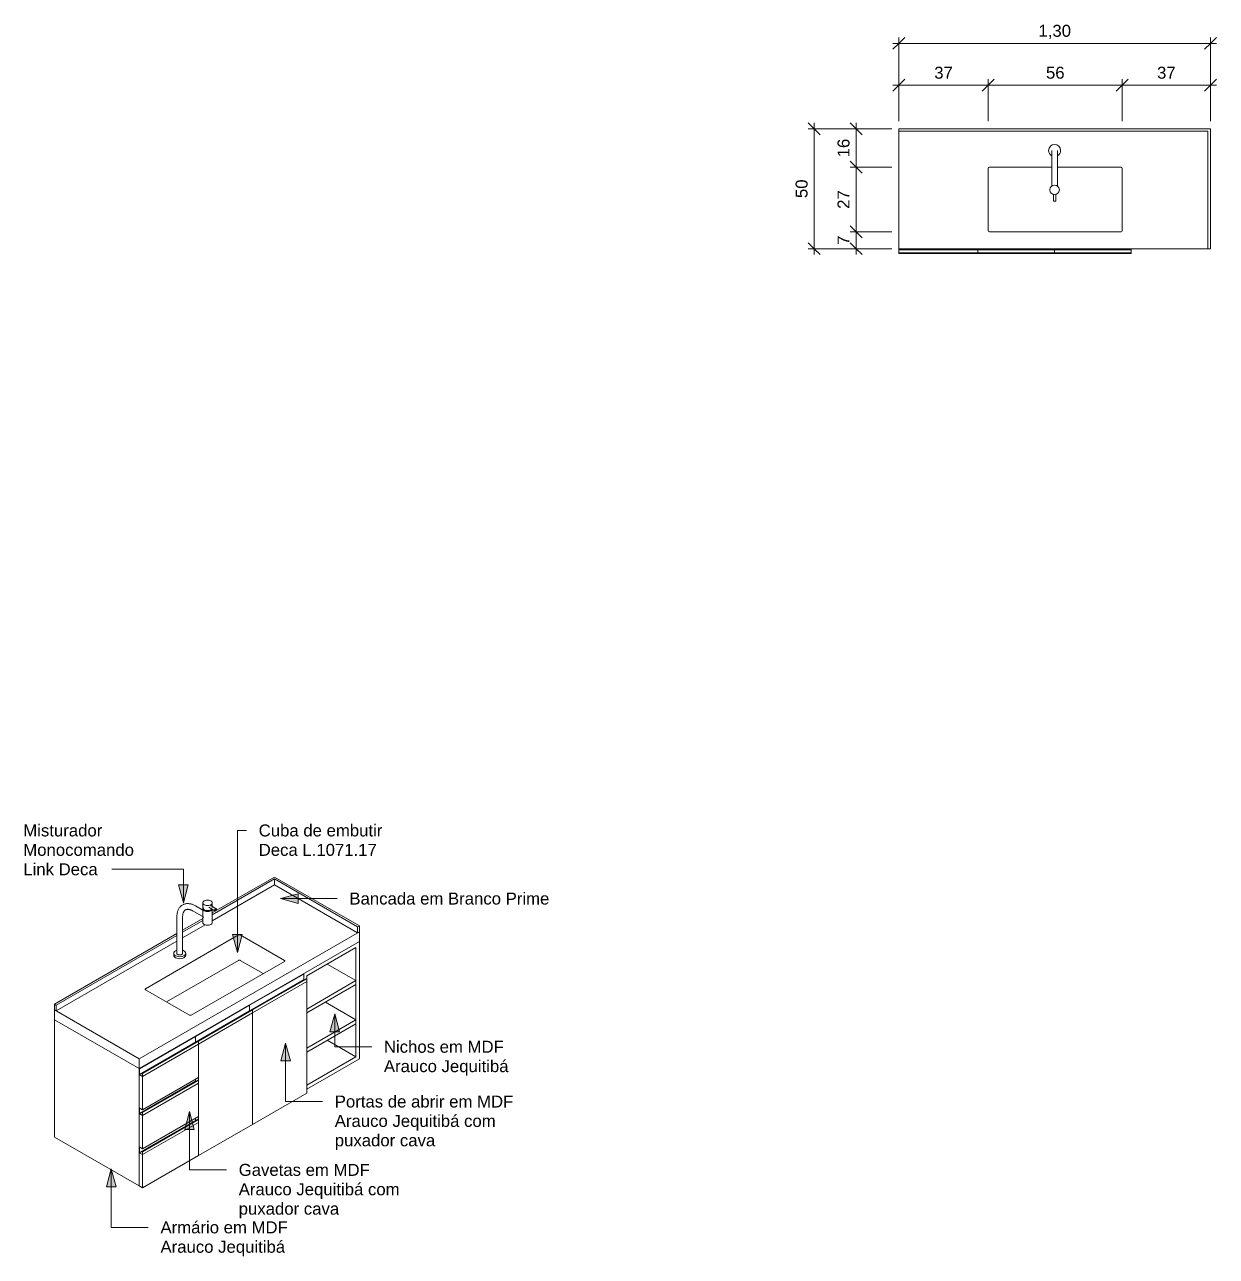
# Model space of a CAD drawing. Header units: millimetres. Extents: x -8782 to 13490, y -7093 to 2572.
# Drawn here: x -8782 to -3808, y -7093 to -1950 of the extents above; entities that cross this region are included whole.
import ezdxf

# ---------------------------------------------------------------- set-up
doc = ezdxf.new("R2010")
doc.units = ezdxf.units.MM
for name, color, linetype, lineweight in [('A-ANNO-DIMS', 211, 'Continuous', 9), ('A-ANNO-DIMS-25', 211, 'Continuous', 9), ('G-ANNO-TEXT', 231, 'Continuous', 9), ('I-FURN', 30, 'Continuous', 9)]:
    doc.layers.add(name, color=color, linetype=linetype, lineweight=lineweight)
doc.styles.add('@Arial Unicode MS', font='ARIALUNI.TTF', dxfattribs={"height": 50})
doc.styles.add('Arial', font='arial.ttf', dxfattribs={"height": 50})
doc.dimstyles.new('CRT_-__Metros_-_Linha_de_chamada_3_5_mm', dxfattribs={"dimscale": 304.8, "dimtxt": 50.292243, "dimasz": 0.164042, "dimexe": 0.082021, "dimexo": 0.0625, "dimgap": 0.04101, "dimtad": 1, "dimdec": 0, "dimlfac": 0.1, "dimdsep": 46, "dimtxsty": '@Arial Unicode MS', "dimblk1": 'OBLIQUE', "dimblk2": 'OBLIQUE', "dimsah": 1, "dimcen": 0.09, "dimdle": 0.082021, "dimazin": 0, "dimtfac": 1, "dimtdec": 4, "dimtix": 1, "dimtmove": 0, "dimatfit": 3, "dimfxl": 0.492126, "dimfxlon": 1, "dimtvp": 1, "dimtolj": 1, "dimtzin": 0, "dimarcsym": 2})
doc.dimstyles.new('CRT_-__Metros_-_Linha_de_chamada_3_5_mm_1', dxfattribs={"dimscale": 304.8, "dimtxt": 50.292243, "dimasz": 0.164042, "dimexe": 0.082021, "dimexo": 0.0625, "dimgap": 0.04101, "dimtad": 1, "dimlfac": 0.001, "dimrnd": 0.01, "dimzin": 0, "dimdsep": 46, "dimtxsty": '@Arial Unicode MS', "dimblk1": 'OBLIQUE', "dimblk2": 'OBLIQUE', "dimsah": 1, "dimcen": 0.09, "dimdle": 0.082021, "dimazin": 0, "dimtfac": 1, "dimtdec": 4, "dimtix": 1, "dimtmove": 0, "dimatfit": 3, "dimfxl": 0.492126, "dimfxlon": 1, "dimtvp": 1, "dimtolj": 1, "dimtzin": 0, "dimarcsym": 2})

# ---------------------------------------------------------------- blocks, each defined once
blk = doc.blocks.new('BAMCADA BANHEIRO - BAMCADA BANHEIRO-4679330-VISTA 3D BANCADA')
at = {"layer": 'I-FURN'}
for p, q in [((-7738.8, -5509.3), (-7998.9, -5659.5)), ((-7998.9, -5667.7), (-7738.8, -5517.5)), ((-7738.8, -5542), (-7998.9, -5692.2)), ((-7385.2, -5713.4), (-7738.8, -5509.3)), ((-7738.8, -5517.5), (-7392.3, -5717.5)), ((-7738.8, -5517.5), (-7738.8, -5542)), ((-7392.3, -5742), (-7738.8, -5542)), ((-8080.7, -5650.8), (-8034.7, -5677.3)), ((-8038.9, -5647.1), (-8068.6, -5629.9)), ((-8038.9, -5617.3), (-8038.9, -5637.7)), ((-8038.9, -5641.8), (-8038.9, -5699)), ((-8035.9, -5637.7), (-8035.9, -5641.8)), ((-8013.6, -5635.4), (-7988, -5650.3)), ((-7983, -5641.6), (-8008, -5627.1)), ((-7998.9, -5636.2), (-7998.9, -5617.3)), ((-7998.9, -5699), (-7998.9, -5643.9)), ((-8146.8, -5675.1), (-8146.8, -5827.8)), ((-8122.7, -5827.8), (-8122.7, -5675.1)), ((-8038.9, -5682.6), (-8122.7, -5731)), ((-8122.7, -5739.2), (-8038.9, -5690.8)), ((-8028.2, -5709.1), (-8122.7, -5763.7)), ((-8146.8, -5744.9), (-8658, -6040)), ((-8650.9, -6044.1), (-8146.8, -5753.1)), ((-8304.5, -6268.7), (-7385.2, -5737.9)), ((-8277.9, -5975.7), (-7889, -5751.2)), ((-7882, -5751.2), (-7698.1, -5857.4)), ((-7392.3, -5717.5), (-7385.2, -5713.4)), ((-7392.3, -5717.5), (-7392.3, -5742)), ((-7385.2, -5737.9), (-7392.3, -5742)), ((-7385.2, -5713.4), (-7385.2, -5737.9)), ((-7385.2, -5737.9), (-7385.2, -5778.8)), ((-8146.8, -5777.6), (-8650.9, -6068.6)), ((-7385.2, -5778.8), (-8304.5, -6309.5)), ((-8304.5, -6309.5), (-7385.2, -5778.8)), ((-7604.4, -5921.7), (-7399.4, -5803.3)), ((-7399.4, -5803.3), (-7399.4, -6260.5)), ((-7385.2, -6268.7), (-7385.2, -5778.8)), ((-7889, -5857.4), (-8189.5, -6030.9)), ((-8159.7, -5827.8), (-8159.7, -5835.9)), ((-8109.7, -5835.9), (-8109.7, -5827.8)), ((-7698.1, -5861.4), (-8087, -6086)), ((-7786.5, -5912.5), (-7882, -5857.4)), ((-7844.8, -6044.1), (-7618.6, -5913.5)), ((-7843.4, -6044.9), (-7617.1, -5914.3)), ((-7618.6, -5913.5), (-7617.1, -5914.3)), ((-7617.1, -5914.3), (-7617.1, -5937.6)), ((-7399.4, -5942.1), (-7519.6, -5872.7)), ((-7843.4, -6068.2), (-7617.1, -5937.6)), ((-7605.8, -5933.1), (-7832.1, -6063.7)), ((-7830.7, -6064.5), (-7604.4, -5933.9)), ((-7604.4, -5946.1), (-7830.7, -6076.8)), ((-7830.7, -6076.8), (-7604.4, -5946.1)), ((-7617.1, -5937.6), (-7615.4, -5938.6)), ((-7605.8, -5933.1), (-7604.4, -5933.9)), ((-7604.4, -5933.9), (-7604.4, -5921.7)), ((-7604.4, -5933.9), (-7604.4, -5946.1)), ((-7399.4, -5942.1), (-7604.4, -6060.5)), ((-7604.4, -6411.6), (-7604.4, -5946.1)), ((-7604.4, -6076.8), (-7399.4, -5958.4)), ((-7399.4, -5958.4), (-7399.4, -5942.1)), ((-8094.1, -6086), (-8277.9, -5979.8)), ((-8658, -6040), (-8650.9, -6044.1)), ((-8658, -6040), (-8658, -6064.5)), ((-8658, -6064.5), (-8304.5, -6268.7)), ((-8658, -6064.5), (-8658, -6105.4)), ((-8650.9, -6068.6), (-8658, -6064.5)), ((-8650.9, -6044.1), (-8650.9, -6068.6)), ((-8071.1, -6174.8), (-7844.8, -6044.1)), ((-8069.7, -6175.6), (-7843.4, -6044.9)), ((-8069.7, -6198.9), (-7843.4, -6068.2)), ((-7832.1, -6063.7), (-8058.4, -6194.4)), ((-8057, -6195.2), (-7830.7, -6064.5)), ((-7844.8, -6044.1), (-7843.4, -6044.9)), ((-7843.4, -6044.9), (-7844.8, -6044.1)), ((-7843.4, -6044.9), (-7843.4, -6068.2)), ((-7843.4, -6068.2), (-7843.4, -6044.9)), ((-7843.4, -6068.2), (-7841.7, -6069.2)), ((-7841.7, -6069.2), (-7843.4, -6068.2)), ((-7832.1, -6063.7), (-7830.7, -6064.5)), ((-7830.7, -6064.5), (-7832.1, -6063.7)), ((-7830.7, -6064.5), (-7830.7, -6076.8)), ((-7830.7, -6076.8), (-7830.7, -6064.5)), ((-7399.4, -6105.4), (-7526.6, -6031.9)), ((-8658, -6595.3), (-8658, -6105.4)), ((-8658, -6105.4), (-8304.5, -6309.5)), ((-8658, -6105.4), (-8304.5, -6309.5)), ((-7830.7, -6076.8), (-8057, -6207.4)), ((-8057, -6207.4), (-7830.7, -6076.8)), ((-7830.7, -6542.2), (-7830.7, -6076.8)), ((-7830.7, -6076.8), (-7830.7, -6542.2)), ((-7399.4, -6105.4), (-7604.4, -6223.8)), ((-7399.4, -6121.7), (-7399.4, -6105.4)), ((-7604.4, -6240.1), (-7399.4, -6121.7)), ((-8304.5, -6309.5), (-8071.1, -6174.8)), ((-8303, -6310.3), (-8069.7, -6175.6)), ((-8303, -6333.6), (-8069.7, -6198.9)), ((-8058.4, -6194.4), (-8291.7, -6329.1)), ((-8290.3, -6329.9), (-8057, -6195.2)), ((-8057, -6207.4), (-8290.3, -6342.1)), ((-8290.3, -6342.1), (-8057, -6207.4)), ((-8071.1, -6174.8), (-8069.7, -6175.6)), ((-8069.7, -6175.6), (-8071.1, -6174.8)), ((-8069.7, -6175.6), (-8069.7, -6198.9)), ((-8069.7, -6198.9), (-8069.7, -6175.6)), ((-8069.7, -6198.9), (-8067.9, -6199.9)), ((-8067.9, -6199.9), (-8069.7, -6198.9)), ((-8058.4, -6194.4), (-8057, -6195.2)), ((-8057, -6195.2), (-8058.4, -6194.4)), ((-8057, -6195.2), (-8057, -6207.4)), ((-8057, -6207.4), (-8057, -6195.2)), ((-8057, -6346.2), (-8057, -6207.4)), ((-8057, -6207.4), (-8057, -6672.8)), ((-7519.6, -6191.1), (-7399.4, -6260.5)), ((-8304.5, -6268.7), (-8304.5, -6309.5)), ((-7399.4, -6260.5), (-7604.4, -6378.9)), ((-7604.4, -6395.2), (-7385.2, -6268.7)), ((-8303, -6310.3), (-8304.5, -6309.5)), ((-8304.5, -6309.5), (-8304.5, -6334)), ((-8304.5, -6309.5), (-8304.5, -6799.4)), ((-8303, -6333.6), (-8303, -6310.3)), ((-8304.5, -6472.8), (-8304.5, -6334)), ((-8290.3, -6342.1), (-8304.5, -6334)), ((-8304.5, -6334), (-8290.3, -6342.1)), ((-8301.3, -6334.6), (-8303, -6333.6)), ((-8303, -6496.9), (-8069.7, -6362.2)), ((-8291.7, -6329.1), (-8301.3, -6334.6)), ((-8290.3, -6329.9), (-8291.7, -6329.1)), ((-8058.4, -6357.7), (-8291.7, -6492.4)), ((-8290.3, -6342.1), (-8290.3, -6329.9)), ((-8290.3, -6342.1), (-8290.3, -6481)), ((-8290.3, -6481), (-8057, -6346.2)), ((-8290.3, -6493.2), (-8057, -6358.5)), ((-8057, -6370.7), (-8290.3, -6505.4)), ((-8290.3, -6505.4), (-8057, -6370.7)), ((-8069.7, -6353.6), (-8069.7, -6362.2)), ((-8069.7, -6362.2), (-8067.9, -6363.2)), ((-8058.4, -6357.7), (-8057, -6358.5)), ((-8057, -6358.5), (-8057, -6370.7)), ((-8057, -6509.5), (-8057, -6370.7)), ((-7830.7, -6542.2), (-7604.4, -6411.6)), ((-8290.3, -6481), (-8304.5, -6472.8)), ((-8303, -6473.6), (-8304.5, -6472.8)), ((-8304.5, -6472.8), (-8304.5, -6497.3)), ((-8303, -6496.9), (-8303, -6473.6)), ((-8304.5, -6636.1), (-8304.5, -6497.3)), ((-8290.3, -6505.4), (-8304.5, -6497.3)), ((-8304.5, -6497.3), (-8290.3, -6505.4)), ((-8301.3, -6497.9), (-8303, -6496.9)), ((-8303, -6660.2), (-8069.7, -6525.5)), ((-8291.7, -6492.4), (-8301.3, -6497.9)), ((-8290.3, -6493.2), (-8291.7, -6492.4)), ((-8058.4, -6521), (-8291.7, -6655.7)), ((-8290.3, -6505.4), (-8290.3, -6493.2)), ((-8290.3, -6505.4), (-8290.3, -6644.3)), ((-8290.3, -6644.3), (-8057, -6509.5)), ((-8290.3, -6656.5), (-8057, -6521.8)), ((-8069.7, -6516.9), (-8069.7, -6525.5)), ((-8069.7, -6525.5), (-8067.9, -6526.5)), ((-8058.4, -6521), (-8057, -6521.8)), ((-8057, -6521.8), (-8057, -6534)), ((-8057, -6534), (-8290.3, -6668.7)), ((-8290.3, -6668.7), (-8057, -6534)), ((-8057, -6672.8), (-8057, -6534)), ((-8057, -6672.8), (-7830.7, -6542.2)), ((-8304.5, -6799.4), (-8658, -6595.3)), ((-8290.3, -6644.3), (-8304.5, -6636.1)), ((-8303, -6636.9), (-8304.5, -6636.1)), ((-8304.5, -6636.1), (-8304.5, -6660.6)), ((-8304.5, -6799.4), (-8304.5, -6660.6)), ((-8290.3, -6668.7), (-8304.5, -6660.6)), ((-8304.5, -6660.6), (-8290.3, -6668.7)), ((-8303, -6660.2), (-8303, -6636.9)), ((-8301.3, -6661.2), (-8303, -6660.2)), ((-8291.7, -6655.7), (-8301.3, -6661.2)), ((-8290.3, -6656.5), (-8291.7, -6655.7)), ((-8290.3, -6668.7), (-8290.3, -6656.5)), ((-8290.3, -6668.7), (-8290.3, -6807.6)), ((-8290.3, -6807.6), (-8057, -6672.8)), ((-8290.3, -6807.6), (-8304.5, -6799.4))]:
    blk.add_line(p, q, dxfattribs=at)
for points in [[(-8004.8, -5609.1, 0), (-8008.9, -5607.3, 0), (-8013.7, -5606.2, 0), (-8018.9, -5605.8, 0), (-8024.1, -5606.2, 0), (-8028.9, -5607.3, 0), (-8033, -5609.1, 0), (-8036.2, -5611.5, 0), (-8038.2, -5614.3, 0), (-8038.9, -5617.3, 0), (-8038.2, -5620.3, 0), (-8036.2, -5623.1, 0), (-8033, -5625.5, 0)], [(-8146.8, -5675.1, 0), (-8146.7, -5671.9, 0), (-8146.6, -5668.8, 0), (-8146.3, -5665.7, 0), (-8145.9, -5662.6, 0), (-8145.4, -5659.7, 0), (-8144.7, -5656.7, 0), (-8144, -5653.9, 0), (-8143.1, -5651.1, 0), (-8142.1, -5648.4, 0), (-8140.9, -5645.7, 0), (-8139.6, -5643.2, 0), (-8138.2, -5640.7, 0), (-8136.7, -5638.3, 0), (-8135, -5636, 0), (-8133.2, -5633.9, 0), (-8131.3, -5631.9, 0), (-8129.2, -5630, 0), (-8127, -5628.2, 0), (-8124.7, -5626.7, 0), (-8122.3, -5625.2, 0), (-8119.8, -5624, 0), (-8117.2, -5622.9, 0), (-8114.5, -5622, 0), (-8111.8, -5621.3, 0), (-8109.1, -5620.7, 0), (-8106.3, -5620.4, 0), (-8103.5, -5620.2, 0), (-8100.6, -5620.1, 0), (-8097.8, -5620.3, 0), (-8094.9, -5620.6, 0), (-8092, -5621, 0), (-8089.2, -5621.6, 0), (-8086.3, -5622.3, 0), (-8083.4, -5623.2, 0), (-8080.6, -5624.2, 0), (-8077.8, -5625.4, 0), (-8075, -5626.6, 0), (-8072.2, -5628, 0), (-8069.4, -5629.5, 0), (-8068.6, -5629.9, 0)], [(-8122.7, -5675.1, 0), (-8122.7, -5672.8, 0), (-8122.5, -5670.5, 0), (-8122.3, -5668.3, 0), (-8122.1, -5666.3, 0), (-8121.7, -5664.3, 0), (-8121.3, -5662.4, 0), (-8120.8, -5660.6, 0), (-8120.3, -5658.9, 0), (-8119.7, -5657.3, 0), (-8119.1, -5655.9, 0), (-8118.4, -5654.5, 0), (-8117.7, -5653.2, 0), (-8116.9, -5652, 0), (-8116.1, -5651, 0), (-8115.3, -5650, 0), (-8114.5, -5649.1, 0), (-8113.6, -5648.3, 0), (-8112.7, -5647.6, 0), (-8111.7, -5647, 0), (-8110.8, -5646.4, 0), (-8109.8, -5645.9, 0), (-8108.7, -5645.4, 0), (-8107.6, -5645.1, 0), (-8106.4, -5644.7, 0), (-8105.2, -5644.5, 0), (-8103.9, -5644.3, 0), (-8102.5, -5644.2, 0), (-8101.1, -5644.2, 0), (-8099.5, -5644.3, 0), (-8098, -5644.5, 0), (-8096.3, -5644.7, 0), (-8094.6, -5645.1, 0), (-8092.8, -5645.5, 0), (-8091, -5646.1, 0), (-8089.1, -5646.7, 0), (-8087.2, -5647.5, 0), (-8085.2, -5648.4, 0), (-8083.2, -5649.4, 0), (-8081.2, -5650.5, 0), (-8080.7, -5650.8, 0)], [(-8033, -5645.9, 0), (-8036.2, -5643.5, 0), (-8038.2, -5640.7, 0), (-8038.9, -5637.7, 0)], [(-8038.6, -5639.7, 0), (-8038.9, -5641.8, 0), (-8038.2, -5644.8, 0), (-8036.2, -5647.6, 0), (-8033, -5650, 0)], [(-8030.9, -5648.7, 0), (-8033.6, -5646.7, 0), (-8035.3, -5644.3, 0)], [(-8033, -5625.5, 0), (-8028.9, -5627.3, 0), (-8024.1, -5628.5, 0), (-8018.9, -5628.9, 0), (-8013.7, -5628.5, 0), (-8008.9, -5627.3, 0), (-8004.8, -5625.5, 0), (-8001.6, -5623.1, 0), (-7999.6, -5620.3, 0), (-7998.9, -5617.3, 0), (-7999.6, -5614.3, 0), (-8001.6, -5611.5, 0), (-8004.8, -5609.1, 0)], [(-8000.9, -5642.8, 0), (-8001.6, -5643.5, 0), (-8004.8, -5645.9, 0), (-8008.9, -5647.7, 0), (-8013.7, -5648.9, 0), (-8018.9, -5649.3, 0), (-8024.1, -5648.9, 0), (-8028.9, -5647.7, 0), (-8033, -5645.9, 0)], [(-8033, -5650, 0), (-8028.9, -5651.8, 0), (-8024.1, -5653, 0), (-8018.9, -5653.4, 0), (-8013.7, -5653, 0), (-8008.9, -5651.8, 0), (-8004.8, -5650, 0), (-8001.6, -5647.6, 0), (-7999.6, -5644.8, 0), (-7999.2, -5643.7, 0)], [(-8002.5, -5644.3, 0), (-8004.2, -5646.7, 0), (-8006.9, -5648.7, 0), (-8010.4, -5650.3, 0), (-8014.5, -5651.3, 0), (-8018.9, -5651.6, 0), (-8023.3, -5651.3, 0), (-8027.4, -5650.3, 0), (-8030.9, -5648.7, 0)], [(-7981.9, -5643.9, 0), (-7982, -5642.9, 0), (-7982.4, -5642.1, 0), (-7983, -5641.6, 0), (-7983.7, -5641.4, 0), (-7984.5, -5641.5, 0), (-7985.5, -5641.8, 0), (-7986.4, -5642.5, 0), (-7987.2, -5643.4, 0), (-7988, -5644.5, 0), (-7988.5, -5645.6, 0), (-7988.9, -5646.8, 0), (-7989, -5648, 0)], [(-7989, -5648, 0), (-7988.9, -5649, 0), (-7988.5, -5649.7, 0), (-7988, -5650.3, 0), (-7987.2, -5650.5, 0), (-7986.4, -5650.4, 0), (-7985.5, -5650, 0), (-7984.5, -5649.3, 0), (-7983.7, -5648.4, 0), (-7983, -5647.4, 0), (-7982.4, -5646.2, 0), (-7982, -5645, 0), (-7981.9, -5643.9, 0)], [(-8033, -5707.1, 0), (-8036.2, -5704.7, 0), (-8038.2, -5701.9, 0), (-8038.9, -5699, 0)], [(-7998.9, -5699, 0), (-7999.6, -5701.9, 0), (-8001.6, -5704.7, 0), (-8004.8, -5707.1, 0), (-8008.9, -5709, 0), (-8013.7, -5710.1, 0), (-8018.9, -5710.5, 0), (-8024.1, -5710.1, 0), (-8028.9, -5709, 0), (-8033, -5707.1, 0)], [(-7889, -5751.2, 0), (-7888, -5750.8, 0), (-7886.8, -5750.5, 0), (-7885.5, -5750.4, 0), (-7884.2, -5750.5, 0), (-7883, -5750.8, 0), (-7882, -5751.2, 0)], [(-8146.8, -5815.1, 0), (-8147.2, -5815.3, 0), (-8152.4, -5817.6, 0), (-8156.4, -5820.5, 0), (-8158.9, -5824, 0), (-8159.7, -5827.8, 0), (-8158.9, -5831.5, 0), (-8156.4, -5835, 0), (-8152.4, -5838, 0)], [(-8152.4, -5846.1, 0), (-8156.4, -5843.1, 0), (-8158.9, -5839.7, 0), (-8159.7, -5835.9, 0)], [(-8152.4, -5838, 0), (-8147.2, -5840.3, 0), (-8141.2, -5841.7, 0), (-8134.7, -5842.2, 0), (-8128.3, -5841.7, 0), (-8122.2, -5840.3, 0), (-8117.1, -5838, 0), (-8113.1, -5835, 0), (-8110.6, -5831.5, 0), (-8109.7, -5827.8, 0), (-8110.6, -5824, 0), (-8113.1, -5820.5, 0), (-8117.1, -5817.6, 0)], [(-8109.7, -5835.9, 0), (-8110.6, -5839.7, 0), (-8113.1, -5843.1, 0), (-8117.1, -5846.1, 0), (-8122.2, -5848.4, 0), (-8128.3, -5849.9, 0), (-8134.7, -5850.4, 0), (-8141.2, -5849.9, 0), (-8147.2, -5848.4, 0), (-8152.4, -5846.1, 0)], [(-8143.3, -5832.7, 0), (-8145.2, -5831.2, 0), (-8146.4, -5829.6, 0), (-8146.8, -5827.8, 0)], [(-8122.7, -5827.8, 0), (-8123.1, -5829.6, 0), (-8124.3, -5831.2, 0), (-8126.2, -5832.7, 0), (-8128.7, -5833.8, 0), (-8131.6, -5834.5, 0), (-8134.7, -5834.7, 0), (-8137.9, -5834.5, 0), (-8140.8, -5833.8, 0), (-8143.3, -5832.7, 0)], [(-8117.1, -5817.6, 0), (-8122.2, -5815.3, 0), (-8122.7, -5815.1, 0)], [(-7882, -5857.4, 0), (-7883, -5856.9, 0), (-7884.2, -5856.6, 0), (-7885.5, -5856.5, 0), (-7886.8, -5856.6, 0), (-7888, -5856.9, 0), (-7889, -5857.4, 0)], [(-7698.1, -5857.4, 0), (-7697.3, -5858, 0), (-7696.8, -5858.6, 0), (-7696.6, -5859.4, 0), (-7696.8, -5860.1, 0), (-7697.3, -5860.8, 0), (-7698.1, -5861.4, 0)], [(-8277.9, -5979.8, 0), (-8278.7, -5979.2, 0), (-8279.2, -5978.5, 0), (-8279.4, -5977.8, 0), (-8279.2, -5977, 0), (-8278.7, -5976.3, 0), (-8277.9, -5975.7, 0)], [(-8087, -6086, 0), (-8088.1, -6086.4, 0), (-8089.3, -6086.7, 0), (-8090.6, -6086.8, 0), (-8091.8, -6086.7, 0), (-8093.1, -6086.4, 0), (-8094.1, -6086, 0)]]:
    blk.add_polyline3d(points, dxfattribs=at)
blk = doc.blocks.new('BAMCADA BANHEIRO - BAMCADA BANHEIRO-4679330-VISTA SUPERIOR BANCADA')
at = {"layer": 'I-FURN'}
for p, q in [((-13329.7, -2385.4), (-14629.7, -2385.4)), ((-14629.7, -2385.4), (-14629.7, -2395.4)), ((-14629.7, -2395.4), (-14629.7, -2885.4)), ((-14629.7, -2395.4), (-13339.7, -2395.4)), ((-13339.7, -2395.4), (-13339.7, -2885.4)), ((-13329.7, -2885.4), (-13329.7, -2385.4)), ((-14257.2, -2810.4), (-14257.2, -2550.4)), ((-14252.2, -2545.4), (-13991.7, -2545.4)), ((-13991.7, -2560.4), (-13991.7, -2623.5)), ((-13967.6, -2545.4), (-13702.2, -2545.4)), ((-13967.6, -2624.1), (-13967.6, -2560.4)), ((-13697.2, -2550.4), (-13697.2, -2810.4)), ((-13984.7, -2658.9), (-13984.7, -2686.5)), ((-13974.7, -2686.5), (-13974.7, -2658.8)), ((-13974.7, -2686.5), (-13984.7, -2686.5)), ((-13702.2, -2815.4), (-14252.2, -2815.4)), ((-14629.7, -2887.4), (-14629.7, -2885.4)), ((-14629.7, -2885.4), (-13339.7, -2885.4)), ((-14629.7, -2889.9), (-14629.7, -2887.4)), ((-14629.7, -2887.4), (-14299.7, -2887.4)), ((-14629.7, -2903.4), (-14629.7, -2889.9)), ((-14629.7, -2889.9), (-14299.7, -2889.9)), ((-14629.7, -2905.4), (-14629.7, -2903.4)), ((-14299.7, -2903.4), (-14629.7, -2903.4)), ((-14629.7, -2905.4), (-14299.7, -2905.4)), ((-14299.7, -2885.4), (-14299.7, -2887.4)), ((-14299.7, -2887.4), (-14299.7, -2885.4)), ((-14299.7, -2887.4), (-14299.7, -2889.9)), ((-14299.7, -2889.9), (-14299.7, -2887.4)), ((-14299.7, -2887.4), (-13979.7, -2887.4)), ((-14299.7, -2889.9), (-14299.7, -2903.4)), ((-14299.7, -2903.4), (-14299.7, -2889.9)), ((-14299.7, -2889.9), (-13979.7, -2889.9)), ((-14299.7, -2903.4), (-14299.7, -2905.4)), ((-14299.7, -2905.4), (-14299.7, -2903.4)), ((-13979.7, -2903.4), (-14299.7, -2903.4)), ((-14299.7, -2905.4), (-13979.7, -2905.4)), ((-13979.7, -2885.4), (-13979.7, -2887.4)), ((-13979.7, -2887.4), (-13979.7, -2885.4)), ((-13979.7, -2887.4), (-13979.7, -2889.9)), ((-13979.7, -2889.9), (-13979.7, -2887.4)), ((-13979.7, -2887.4), (-13659.7, -2887.4)), ((-13979.7, -2889.9), (-13979.7, -2903.4)), ((-13979.7, -2903.4), (-13979.7, -2889.9)), ((-13979.7, -2889.9), (-13659.7, -2889.9)), ((-13979.7, -2903.4), (-13979.7, -2905.4)), ((-13979.7, -2905.4), (-13979.7, -2903.4)), ((-13659.7, -2903.4), (-13979.7, -2903.4)), ((-13979.7, -2905.4), (-13659.7, -2905.4)), ((-13659.7, -2885.4), (-13659.7, -2887.4)), ((-13659.7, -2887.4), (-13659.7, -2889.9)), ((-13659.7, -2889.9), (-13659.7, -2903.4)), ((-13659.7, -2903.4), (-13659.7, -2905.4)), ((-13339.7, -2885.4), (-13329.7, -2885.4))]:
    blk.add_line(p, q, dxfattribs=at)
at = {"layer": 'I-FURN', "flags": 128}
for points in [[(-13991.7, -2475.4), (-13991.7, -2475.4), (-13991.7, -2475.7), (-13991.7, -2476), (-13991.7, -2476.5), (-13991.7, -2477.1), (-13991.7, -2477.8), (-13991.7, -2478.7), (-13991.7, -2479.7), (-13991.7, -2480.8), (-13991.7, -2482.1), (-13991.7, -2483.5), (-13991.7, -2485), (-13991.7, -2486.6), (-13991.7, -2488.4), (-13991.7, -2490.2), (-13991.7, -2492.2), (-13991.7, -2494.3), (-13991.7, -2496.5), (-13991.7, -2498.8), (-13991.7, -2501.2), (-13991.7, -2503.6), (-13991.7, -2506.2), (-13991.7, -2508.9), (-13991.7, -2511.6), (-13991.7, -2514.5), (-13991.7, -2517.4), (-13991.7, -2520.3), (-13991.7, -2523.3), (-13991.7, -2526.4), (-13991.7, -2529.6), (-13991.7, -2532.8), (-13991.7, -2536), (-13991.7, -2539.3), (-13991.7, -2542.6), (-13991.7, -2545.9), (-13991.7, -2549.3), (-13991.7, -2552.7), (-13991.7, -2556.1), (-13991.7, -2559.5), (-13991.7, -2560.4)], [(-13967.6, -2560.4), (-13967.6, -2557), (-13967.6, -2553.6), (-13967.6, -2550.2), (-13967.6, -2546.8), (-13967.6, -2543.5), (-13967.6, -2540.2), (-13967.6, -2536.9), (-13967.6, -2533.6), (-13967.6, -2530.4), (-13967.6, -2527.3), (-13967.6, -2524.2), (-13967.6, -2521.1), (-13967.6, -2518.1), (-13967.6, -2515.2), (-13967.6, -2512.4), (-13967.6, -2509.6), (-13967.6, -2506.9), (-13967.6, -2504.3), (-13967.6, -2501.8), (-13967.6, -2499.4), (-13967.6, -2497.1), (-13967.6, -2494.9), (-13967.6, -2492.8), (-13967.6, -2490.7), (-13967.6, -2488.9), (-13967.6, -2487.1), (-13967.6, -2485.4), (-13967.6, -2483.9), (-13967.6, -2482.5), (-13967.6, -2481.2), (-13967.6, -2480), (-13967.6, -2478.9), (-13967.6, -2478), (-13967.6, -2477.3), (-13967.6, -2476.6), (-13967.6, -2476.1), (-13967.6, -2475.7), (-13967.6, -2475.5), (-13967.6, -2475.4), (-13967.6, -2475.4)]]:
    blk.add_lwpolyline(points, dxfattribs=at)
at = {"layer": 'I-FURN'}
for centre, radius, start, end in [((-13979.7, -2475.4), 25, 0, 180), ((-13979.7, -2475.4), 25, 180, 241.1413), ((-13979.7, -2475.4), 25, 298.8587, 0), ((-14252.2, -2550.4), 5, 90, 180), ((-13702.2, -2550.4), 5, 0, 90), ((-13980, -2639.6), 20, 0, 180), ((-13980, -2639.6), 20, 180, 0), ((-14252.2, -2810.4), 5, 180, 270), ((-13702.2, -2810.4), 5, 270, 0)]:
    blk.add_arc(centre, radius, start, end, dxfattribs=at)
blk = doc.blocks.new('DIMBLOCK1-VISTA SUPERIOR BANCADA')
at = {"layer": 'A-ANNO-DIMS-25'}
for p, q in [((-5158, -2203), (-4760.5, -2203)), ((-5133, -2353), (-5133, -2178)), ((-5133, -2203), (-5133, -2353)), ((-4760.5, -2353), (-4760.5, -2178)), ((-4760.5, -2203), (-4760.5, -2353))]:
    blk.add_line(p, q, dxfattribs=at)
at = {"layer": 'A-ANNO-DIMS-25', "lineweight": 18}
for p, q in [((-5133, -2203), (-5158, -2228)), ((-5133, -2203), (-5108, -2178)), ((-4760.5, -2203), (-4785.5, -2228)), ((-4760.5, -2203), (-4735.5, -2178))]:
    blk.add_line(p, q, dxfattribs=at)
at = {"layer": 'A-ANNO-DIMS-25', "color": 0, "insert": (-4985.5, -2125.6), "char_height": 50, "width": 92.937, "attachment_point": 1, "line_spacing_factor": 1.117605, "style": '@Arial Unicode MS'}
blk.add_mtext('37', dxfattribs=at)
blk = doc.blocks.new('_Oblique')
at = {"color": 0, "linetype": 'ByBlock', "lineweight": -2}
blk.add_line((-0.5, -0.5), (0.5, 0.5), dxfattribs=at)
blk = doc.blocks.new('DIMBLOCK2-VISTA SUPERIOR BANCADA')
at = {"layer": 'A-ANNO-DIMS-25', "lineweight": 18}
for p, q in [((-4760.5, -2203), (-4785.5, -2228)), ((-4760.5, -2203), (-4735.5, -2178)), ((-4200.5, -2203), (-4225.5, -2228)), ((-4200.5, -2203), (-4175.5, -2178))]:
    blk.add_line(p, q, dxfattribs=at)
at = {"layer": 'A-ANNO-DIMS-25'}
for p, q in [((-4760.5, -2353), (-4760.5, -2178)), ((-4760.5, -2203), (-4200.5, -2203)), ((-4760.5, -2203), (-4760.5, -2353)), ((-4200.5, -2353), (-4200.5, -2178)), ((-4200.5, -2203), (-4200.5, -2353))]:
    blk.add_line(p, q, dxfattribs=at)
at = {"layer": 'A-ANNO-DIMS-25', "color": 0, "insert": (-4519.2, -2125.6), "char_height": 50, "width": 92.937, "attachment_point": 1, "line_spacing_factor": 1.117605, "style": '@Arial Unicode MS'}
blk.add_mtext('56', dxfattribs=at)
blk = doc.blocks.new('DIMBLOCK3-VISTA SUPERIOR BANCADA')
at = {"layer": 'A-ANNO-DIMS-25', "lineweight": 18}
for p, q in [((-4200.5, -2203), (-4225.5, -2228)), ((-4200.5, -2203), (-4175.5, -2178)), ((-3833, -2203), (-3858, -2228)), ((-3833, -2203), (-3808, -2178))]:
    blk.add_line(p, q, dxfattribs=at)
at = {"layer": 'A-ANNO-DIMS-25'}
for p, q in [((-4200.5, -2353), (-4200.5, -2178)), ((-4200.5, -2203), (-3808, -2203)), ((-4200.5, -2203), (-4200.5, -2353)), ((-3833, -2353), (-3833, -2178)), ((-3833, -2203), (-3833, -2353))]:
    blk.add_line(p, q, dxfattribs=at)
at = {"layer": 'A-ANNO-DIMS-25', "color": 0, "insert": (-4055.5, -2125.6), "char_height": 50, "width": 92.937, "attachment_point": 1, "line_spacing_factor": 1.117605, "style": '@Arial Unicode MS'}
blk.add_mtext('37', dxfattribs=at)
blk = doc.blocks.new('DIMBLOCK4-VISTA SUPERIOR BANCADA')
at = {"layer": 'A-ANNO-DIMS-25', "lineweight": 18}
for p, q in [((-5311.9, -2385.4), (-5336.9, -2360.4)), ((-5311.9, -2385.4), (-5286.9, -2410.4)), ((-5311.9, -2545.4), (-5336.9, -2520.4)), ((-5311.9, -2545.4), (-5286.9, -2570.4))]:
    blk.add_line(p, q, dxfattribs=at)
at = {"layer": 'A-ANNO-DIMS-25'}
for p, q in [((-5311.9, -2360.4), (-5311.9, -2545.4)), ((-5161.9, -2385.4), (-5336.9, -2385.4)), ((-5311.9, -2385.4), (-5161.9, -2385.4)), ((-5161.9, -2545.4), (-5336.9, -2545.4)), ((-5311.9, -2545.4), (-5161.9, -2545.4))]:
    blk.add_line(p, q, dxfattribs=at)
at = {"layer": 'A-ANNO-DIMS-25', "color": 0, "insert": (-5389.3, -2504.1), "char_height": 50, "width": 92.937, "attachment_point": 1, "rotation": 90, "line_spacing_factor": 1.117605, "style": '@Arial Unicode MS'}
blk.add_mtext('16', dxfattribs=at)
blk = doc.blocks.new('DIMBLOCK5-VISTA SUPERIOR BANCADA')
at = {"layer": 'A-ANNO-DIMS-25', "lineweight": 18}
for p, q in [((-5311.9, -2545.4), (-5336.9, -2520.4)), ((-5311.9, -2545.4), (-5286.9, -2570.4)), ((-5311.9, -2815.4), (-5336.9, -2790.4)), ((-5311.9, -2815.4), (-5286.9, -2840.4))]:
    blk.add_line(p, q, dxfattribs=at)
at = {"layer": 'A-ANNO-DIMS-25'}
for p, q in [((-5161.9, -2545.4), (-5336.9, -2545.4)), ((-5311.9, -2545.4), (-5311.9, -2815.4)), ((-5311.9, -2545.4), (-5161.9, -2545.4)), ((-5161.9, -2815.4), (-5336.9, -2815.4)), ((-5311.9, -2815.4), (-5161.9, -2815.4))]:
    blk.add_line(p, q, dxfattribs=at)
at = {"layer": 'A-ANNO-DIMS-25', "color": 0, "insert": (-5389.3, -2719.1), "char_height": 50, "width": 92.937, "attachment_point": 1, "rotation": 90, "line_spacing_factor": 1.117605, "style": '@Arial Unicode MS'}
blk.add_mtext('27', dxfattribs=at)
blk = doc.blocks.new('DIMBLOCK6-VISTA SUPERIOR BANCADA')
at = {"layer": 'A-ANNO-DIMS-25', "lineweight": 18}
for p, q in [((-5311.9, -2815.4), (-5336.9, -2790.4)), ((-5311.9, -2815.4), (-5286.9, -2840.4)), ((-5311.9, -2885.4), (-5336.9, -2860.4)), ((-5311.9, -2885.4), (-5286.9, -2910.4))]:
    blk.add_line(p, q, dxfattribs=at)
at = {"layer": 'A-ANNO-DIMS-25'}
for p, q in [((-5161.9, -2815.4), (-5336.9, -2815.4)), ((-5311.9, -2815.4), (-5311.9, -2910.4)), ((-5311.9, -2815.4), (-5161.9, -2815.4)), ((-5161.9, -2885.4), (-5336.9, -2885.4)), ((-5311.9, -2885.4), (-5161.9, -2885.4))]:
    blk.add_line(p, q, dxfattribs=at)
at = {"layer": 'A-ANNO-DIMS-25', "color": 0, "insert": (-5389.3, -2869.7), "char_height": 50, "width": 46.468, "attachment_point": 1, "rotation": 90, "line_spacing_factor": 1.117605, "style": '@Arial Unicode MS'}
blk.add_mtext('7', dxfattribs=at)
blk = doc.blocks.new('DIMBLOCK7-VISTA SUPERIOR BANCADA')
at = {"layer": 'A-ANNO-DIMS-25', "lineweight": 18}
for p, q in [((-5486.9, -2385.4), (-5511.9, -2360.4)), ((-5486.9, -2385.4), (-5461.9, -2410.4)), ((-5486.9, -2885.4), (-5511.9, -2860.4)), ((-5486.9, -2885.4), (-5461.9, -2910.4))]:
    blk.add_line(p, q, dxfattribs=at)
at = {"layer": 'A-ANNO-DIMS-25'}
for p, q in [((-5486.9, -2360.4), (-5486.9, -2910.4)), ((-5336.9, -2385.4), (-5511.9, -2385.4)), ((-5486.9, -2385.4), (-5336.9, -2385.4)), ((-5336.9, -2885.4), (-5511.9, -2885.4)), ((-5486.9, -2885.4), (-5336.9, -2885.4))]:
    blk.add_line(p, q, dxfattribs=at)
at = {"layer": 'A-ANNO-DIMS-25', "color": 0, "insert": (-5564.3, -2674.1), "char_height": 50, "width": 92.937, "attachment_point": 1, "rotation": 90, "line_spacing_factor": 1.117605, "style": '@Arial Unicode MS'}
blk.add_mtext('50', dxfattribs=at)
blk = doc.blocks.new('DIMBLOCK8-VISTA SUPERIOR BANCADA')
at = {"layer": 'A-ANNO-DIMS-25', "lineweight": 18}
for p, q in [((-5133, -2028), (-5108, -2003)), ((-3833, -2028), (-3808, -2003)), ((-5133, -2028), (-5158, -2053)), ((-3833, -2028), (-3858, -2053))]:
    blk.add_line(p, q, dxfattribs=at)
at = {"layer": 'A-ANNO-DIMS-25'}
for p, q in [((-5133, -2178), (-5133, -2003)), ((-3833, -2178), (-3833, -2003)), ((-3808, -2028), (-5158, -2028)), ((-5133, -2028), (-5133, -2178)), ((-3833, -2028), (-3833, -2178))]:
    blk.add_line(p, q, dxfattribs=at)
at = {"layer": 'A-ANNO-DIMS-25', "color": 0, "insert": (-4550.6, -1950.6), "char_height": 50, "width": 162.337, "attachment_point": 1, "line_spacing_factor": 1.117605, "style": '@Arial Unicode MS'}
blk.add_mtext('1,30', dxfattribs=at)

msp = doc.modelspace()

# ---------------------------------------------------------------- hatches: boundary and pattern name
at = {"layer": 'G-ANNO-TEXT'}
for points in [[(-8119.843, -5617.074), (-8099.746, -5542.074), (-8139.939, -5542.074)], [(-7714.956, -5599.207), (-7639.956, -5619.304), (-7639.956, -5579.111)], [(-7894.212, -5824.096), (-7874.115, -5749.096), (-7914.308, -5749.096)], [(-7488.134, -6080.941), (-7508.23, -6155.941), (-7468.038, -6155.941)], [(-7693.195, -6202.525), (-7713.291, -6277.525), (-7673.099, -6277.525)], [(-8094.186, -6487.981), (-8114.282, -6562.981), (-8074.09, -6562.981)], [(-8420.692, -6728.041), (-8440.788, -6803.041), (-8400.596, -6803.041)]]:
    msp.add_hatch(color=7, dxfattribs=at).paths.add_polyline_path(points)

# ---------------------------------------------------------------- linework, layer by layer
at = {"layer": 'G-ANNO-TEXT', "color": 7}
for p, q in [((-7894.212, -5314.8), (-7856.143, -5314.8)), ((-7894.212, -5824.096), (-7894.212, -5314.8)), ((-8201.611, -5476.858), (-8418.014, -5476.858)), ((-8119.843, -5476.858), (-8201.611, -5476.858)), ((-8119.843, -5617.074), (-8119.843, -5476.858)), ((-8099.746, -5542.074), (-8139.939, -5542.074)), ((-8139.939, -5542.074), (-8119.843, -5617.074)), ((-8119.843, -5617.074), (-8099.746, -5542.074)), ((-7639.956, -5579.111), (-7714.956, -5599.207)), ((-7714.956, -5599.207), (-7639.956, -5619.304)), ((-7714.956, -5599.207), (-7477.503, -5599.207)), ((-7639.956, -5619.304), (-7639.956, -5579.111)), ((-7874.115, -5749.096), (-7914.308, -5749.096)), ((-7914.308, -5749.096), (-7894.212, -5824.096)), ((-7894.212, -5824.096), (-7874.115, -5749.096)), ((-7488.134, -6080.941), (-7508.23, -6155.941)), ((-7468.038, -6155.941), (-7488.134, -6080.941)), ((-7488.134, -6080.941), (-7488.134, -6218.069)), ((-7508.23, -6155.941), (-7468.038, -6155.941)), ((-7693.195, -6202.525), (-7713.291, -6277.525)), ((-7673.099, -6277.525), (-7693.195, -6202.525)), ((-7693.195, -6202.525), (-7693.195, -6446.764)), ((-7488.134, -6218.069), (-7333.517, -6218.069)), ((-7713.291, -6277.525), (-7673.099, -6277.525)), ((-7693.195, -6446.764), (-7538.578, -6446.764)), ((-8094.186, -6487.981), (-8114.282, -6562.981)), ((-8074.09, -6562.981), (-8094.186, -6487.981)), ((-8094.186, -6487.981), (-8094.186, -6732.22)), ((-8114.282, -6562.981), (-8074.09, -6562.981)), ((-8420.692, -6728.041), (-8440.788, -6803.041)), ((-8400.596, -6803.041), (-8420.692, -6728.041)), ((-8420.692, -6728.041), (-8420.692, -6972.28)), ((-8094.186, -6732.22), (-7939.569, -6732.22)), ((-8440.788, -6803.041), (-8400.596, -6803.041)), ((-8420.692, -6972.28), (-8266.075, -6972.28))]:
    msp.add_line(p, q, dxfattribs=at)

# ---------------------------------------------------------------- block references
at = {"layer": 'I-FURN'}
for name, p in [('BAMCADA BANHEIRO - BAMCADA BANHEIRO-4679330-VISTA SUPERIOR BANCADA', (9496.652, 0)), ('BAMCADA BANHEIRO - BAMCADA BANHEIRO-4679330-VISTA 3D BANCADA', (0, 0))]:
    msp.add_blockref(name, p, dxfattribs=at)

# ---------------------------------------------------------------- texts
at = {"layer": 'G-ANNO-TEXT', "color": 7, "char_height": 50, "attachment_point": 1, "style": 'Arial'}
for s, insert, width in [('Misturador ', (-8787.967, -5289.8), 430.90703), ('Cuba de embutir ', (-7805.343, -5289.8), 663.39641), ('Monocomando ', (-8787.967, -5370.829), 595.25297), ('Deca L.1071.17', (-7805.343, -5370.829), 611.28672), ('Link Deca', (-8787.967, -5451.858), 386.81422), ('Bancada em Branco Prime', (-7426.703, -5574.207), 1036.18109), ('Nichos em MDF ', (-7282.717, -6193.069), 643.35422), ('Arauco Jequitibá', (-7282.717, -6274.097), 647.36266), ('Portas de abrir em MDF ', (-7487.778, -6421.764), 941.98281), ('Arauco Jequitibá com ', (-7487.778, -6502.792), 859.80984), ('puxador cava', (-7487.778, -6583.821), 523.10109), ('Gavetas em MDF ', (-7888.769, -6707.22), 701.47656), ('Arauco Jequitibá com ', (-7888.769, -6788.249), 847.78453), ('puxador cava', (-7888.769, -6869.278), 523.10109), ('Armário em MDF ', (-8215.275, -6947.28), 679.43016), ('Arauco Jequitibá', (-8215.275, -7028.309), 647.36266)]:
    msp.add_mtext(s, dxfattribs=dict(at, insert=insert, width=width))

# ---------------------------------------------------------------- dimensions: what is measured, and where the dimension line sits
at = {"layer": 'A-ANNO-DIMS'}
for base, p1, p2, angle, dimstyle, override, picture, middle in [((-5132.999, -2028.01), (-3832.999, -2178.01), (-5132.999, -2178.01), 0, 'CRT_-__Metros_-_Linha_de_chamada_3_5_mm_1', {"dimpost": '<>', "dimfxl": 1300}, 'DIMBLOCK8-VISTA SUPERIOR BANCADA', (-4482.999, -1989.965)), ((-4760.499, -2203.01), (-5132.999, -2353.01), (-4760.499, -2353.01), 0, 'CRT_-__Metros_-_Linha_de_chamada_3_5_mm', {"dimpost": '<>', "dimfxl": 372.5}, 'DIMBLOCK1-VISTA SUPERIOR BANCADA', (-4946.749, -2164.965)), ((-4200.499, -2203.01), (-4760.499, -2353.01), (-4200.499, -2353.01), 0, 'CRT_-__Metros_-_Linha_de_chamada_3_5_mm', {"dimpost": '<>', "dimfxl": 560}, 'DIMBLOCK2-VISTA SUPERIOR BANCADA', (-4480.499, -2164.965)), ((-3832.999, -2203.01), (-4200.499, -2353.01), (-3832.999, -2353.01), 0, 'CRT_-__Metros_-_Linha_de_chamada_3_5_mm', {"dimpost": '<>', "dimfxl": 367.5}, 'DIMBLOCK3-VISTA SUPERIOR BANCADA', (-4016.749, -2164.965)), ((-5486.93, -2885.38), (-5336.93, -2385.38), (-5336.93, -2885.38), 90, 'CRT_-__Metros_-_Linha_de_chamada_3_5_mm', {"dimpost": '<>', "dimfxl": 500}, 'DIMBLOCK7-VISTA SUPERIOR BANCADA', (-5524.975, -2635.38)), ((-5311.93, -2545.38), (-5161.93, -2385.38), (-5161.93, -2545.38), 90, 'CRT_-__Metros_-_Linha_de_chamada_3_5_mm', {"dimpost": '<>', "dimfxl": 160}, 'DIMBLOCK4-VISTA SUPERIOR BANCADA', (-5349.975, -2465.38)), ((-5311.93, -2815.38), (-5161.93, -2545.38), (-5161.93, -2815.38), 90, 'CRT_-__Metros_-_Linha_de_chamada_3_5_mm', {"dimpost": '<>', "dimfxl": 270}, 'DIMBLOCK5-VISTA SUPERIOR BANCADA', (-5349.549, -2680.38)), ((-5311.93, -2885.38), (-5161.93, -2815.38), (-5161.93, -2885.38), 90, 'CRT_-__Metros_-_Linha_de_chamada_3_5_mm', {"dimpost": '<>', "dimfxl": 70}, 'DIMBLOCK6-VISTA SUPERIOR BANCADA', (-5349.43, -2850.38))]:
    dim = msp.add_linear_dim(base=base, p1=p1, p2=p2, angle=angle, dimstyle=dimstyle, override=override, dxfattribs=at)
    dim.commit()
    dim.dimension.update_dxf_attribs({"geometry": picture, "text_midpoint": middle})

doc.saveas('drawing.dxf')
